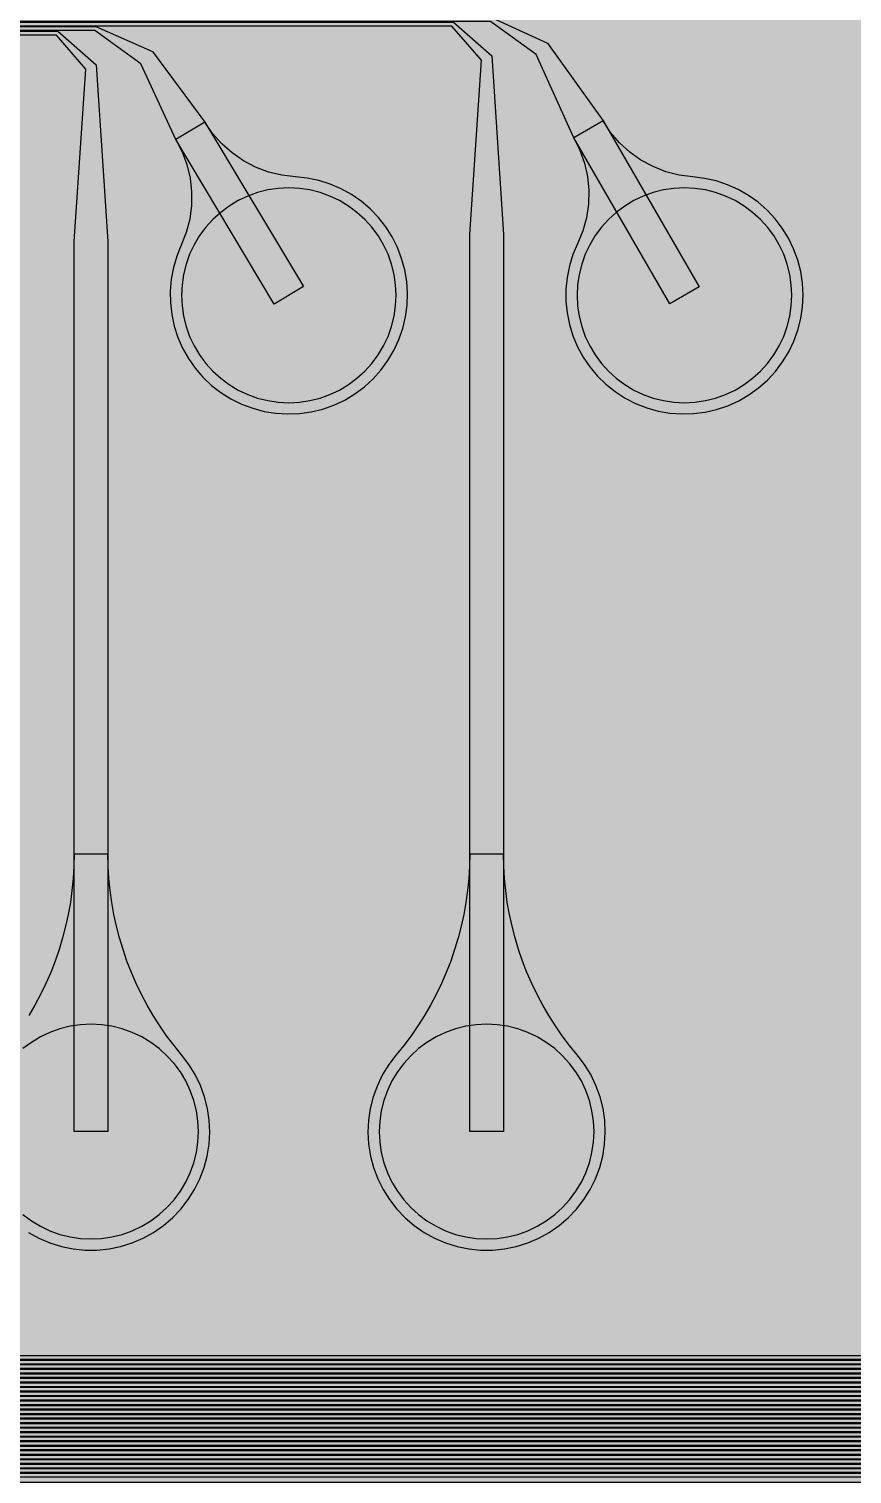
# Model space of a CAD drawing. Header units: metres. Extents: x -7231 to 10969, y -37556 to 1873.
# Drawn here: x -398 to 330, y -36084 to -34805 of the extents above; entities that cross this region are included whole.
import ezdxf

# ---------------------------------------------------------------- set-up
doc = ezdxf.new("R2010")
doc.units = ezdxf.units.M
for name, color, linetype in [('Metal1', 4, 'CONTINUOUS'), ('Metal2', 3, 'CONTINUOUS'), ('Polyimide', 7, 'CONTINUOUS'), ('Polyimide_Negative', 5, 'CONTINUOUS')]:
    doc.layers.add(name, color=color, linetype=linetype)

msp = doc.modelspace()

# ---------------------------------------------------------------- hatches: boundary and pattern name
at = {"layer": 'Polyimide'}
msp.add_hatch(color=7, dxfattribs=at).paths.add_polyline_path([(4065.7, -468), (4066.7, -502), (4068.5, -536), (4071.4, -570), (4075.5, -604), (4081, -638), (4088, -672), (4096.5, -706), (4106.6, -740), (4118.3, -774), (4131.6, -808), (4146.5, -842), (4162.9, -876), (4180.7, -910), (4199.8, -944), (4220.2, -978), (4241.7, -1012), (4264.2, -1046), (4287.5, -1080), (4311.5, -1114), (4336, -1148), (4360.9, -1182), (4385.9, -1216), (4410.9, -1250), (4435.7, -1284), (4460.2, -1318), (4484.2, -1352), (4507.5, -1385.9), (4530, -1419.9), (4551.5, -1453.9), (4571.9, -1487.9), (4591.1, -1521.9), (4608.9, -1555.9), (4625.3, -1589.9), (4640.1, -1623.9), (4653.4, -1657.9), (4665.1, -1691.9), (4675.2, -1725.9), (4683.7, -1759.9), (4690.7, -1793.9), (4696.2, -1827.9), (4700.3, -1861.9), (4703.2, -1895.9), (4705.1, -1929.9), (4706.1, -1963.9), (4706.4, -1997.9), (4706.5, -2031.9), (4706.5, -4793), (4710, -4838.4), (4720.2, -4882.7), (4737.1, -4925), (4760.1, -4964.2), (4788.9, -4999.5), (4822.6, -5030), (4860.5, -5055.1), (4901.8, -5074.2), (4901.8, -5074.2), (4970.7, -5105.2), (5034.7, -5145.3), (5092.8, -5193.5), (5143.8, -5249.2), (5186.9, -5311.2), (5221.2, -5378.4), (5246.2, -5449.7), (5261.4, -5523.7), (5266.5, -5599), (5261.4, -5674.3), (5246.2, -5748.3), (5221.2, -5819.6), (5186.9, -5886.8), (5143.8, -5948.8), (5092.8, -6004.5), (5034.7, -6052.7), (4970.7, -6092.8), (4901.8, -6123.8), (4860.5, -6142.9), (4822.6, -6168), (4788.9, -6198.5), (4760.1, -6233.8), (4737.1, -6273), (4720.2, -6315.3), (4710, -6359.6), (4706.5, -6405), (4706.5, -9221.5), (4710, -9266.9), (4720.2, -9311.2), (4737.1, -9353.5), (4760.1, -9392.7), (4788.9, -9428), (4822.6, -9458.5), (4860.5, -9483.6), (4901.8, -9502.7), (4970.7, -9533.7), (5034.7, -9573.8), (5092.8, -9622), (5143.8, -9677.7), (5186.9, -9739.7), (5221.2, -9806.9), (5246.2, -9878.2), (5261.4, -9952.2), (5266.5, -10027.5), (5261.4, -10102.8), (5246.2, -10176.8), (5221.2, -10248.1), (5186.9, -10315.3), (5143.8, -10377.3), (5092.8, -10433), (5034.7, -10481.2), (4970.7, -10521.3), (4901.8, -10552.3), (4860.5, -10571.4), (4822.6, -10596.5), (4788.9, -10627), (4760.1, -10662.3), (4737.1, -10701.5), (4720.2, -10743.8), (4710, -10788.1), (4706.5, -10833.5), (4706.5, -13650), (4710, -13695.4), (4720.2, -13739.7), (4737.1, -13782), (4760.1, -13821.2), (4788.9, -13856.5), (4822.6, -13887), (4860.5, -13912.1), (4901.8, -13931.2), (4970.7, -13962.2), (5034.7, -14002.2), (5092.8, -14050.5), (5143.8, -14106.2), (5186.9, -14168.2), (5221.2, -14235.4), (5246.2, -14306.7), (5261.4, -14380.7), (5266.5, -14456), (5261.4, -14531.3), (5246.2, -14605.3), (5221.2, -14676.5), (5186.9, -14743.8), (5143.8, -14805.8), (5092.8, -14861.5), (5034.7, -14909.7), (4970.7, -14949.8), (4901.8, -14980.8), (4860.5, -14999.9), (4822.6, -15025), (4788.9, -15055.5), (4760.1, -15090.8), (4737.1, -15130), (4720.2, -15172.3), (4710, -15216.6), (4706.5, -15262), (4706.5, -15456), (4720.9, -15750), (4764.1, -16041.3), (4835.7, -16326.8), (4934.9, -16604), (5060.7, -16870.2), (5212.1, -17122.7), (5387.5, -17359.2), (5585.2, -17577.3), (5803.3, -17775), (6039.8, -17950.4), (6292.3, -18101.8), (6558.4, -18227.6), (6835.6, -18326.8), (7121.2, -18398.3), (7412.4, -18441.5), (7706.5, -18456), (9969, -18456), (10047.4, -18459.8), (10125.1, -18471.4), (10201.2, -18490.4), (10275.2, -18516.9), (10346.1, -18550.5), (10413.5, -18590.8), (10476.5, -18637.6), (10534.7, -18690.3), (10587.4, -18748.5), (10634.2, -18811.5), (10674.5, -18878.9), (10708.1, -18949.8), (10734.6, -19023.8), (10753.6, -19099.9), (10765.2, -19177.6), (10769, -19256), (10769, -20895.8), (10730.2, -20951.4), (10694.6, -21009.1), (10662.2, -21068.6), (10633.2, -21129.9), (10607.6, -21192.7), (10585.5, -21256.7), (10566.9, -21322), (10552, -21388.1), (10540.8, -21455), (10533.4, -21522.3), (10529.6, -21590), (10529.6, -21657.8), (10533.4, -21725.5), (10540.8, -21792.9), (10552, -21859.7), (10566.9, -21925.9), (10585.5, -21991.1), (10607.6, -22055.2), (10633.2, -22117.9), (10662.2, -22179.2), (10694.6, -22238.7), (10730.2, -22296.4), (10769, -22352), (10769, -32454.2), (10728.7, -32510.5), (10691.7, -32568.9), (10658, -32629.3), (10627.8, -32691.6), (10601.2, -32755.4), (10578.2, -32820.7), (10558.9, -32887.1), (10543.4, -32954.5), (10531.8, -33022.7), (10524, -33091.4), (10520.1, -33160.5), (10520.1, -33229.7), (10524, -33298.8), (10531.8, -33367.5), (10543.4, -33435.7), (10558.9, -33503.1), (10578.2, -33569.5), (10601.2, -33634.8), (10627.8, -33698.6), (10658, -33760.8), (10691.7, -33821.3), (10728.7, -33879.7), (10769, -33936), (10769, -36556), (10765.2, -36634.4), (10753.6, -36712.1), (10734.6, -36788.2), (10708.1, -36862.1), (10674.5, -36933.1), (10634.2, -37000.5), (10587.4, -37063.5), (10534.7, -37121.7), (10476.5, -37174.4), (10413.5, -37221.2), (10346.1, -37261.5), (10275.2, -37295.1), (10201.2, -37321.6), (10125.1, -37340.6), (10047.4, -37352.1), (9969, -37356), (-6231, -37356), (-6309.4, -37352.1), (-6387.1, -37340.6), (-6463.2, -37321.6), (-6537.2, -37295.1), (-6608.1, -37261.5), (-6675.5, -37221.2), (-6738.5, -37174.4), (-6796.7, -37121.7), (-6849.4, -37063.5), (-6896.2, -37000.5), (-6936.5, -36933.1), (-6970.1, -36862.1), (-6996.6, -36788.2), (-7015.6, -36712.1), (-7027.2, -36634.4), (-7031, -36556), (-7031, -33936), (-6990.7, -33879.8), (-6953.7, -33821.3), (-6920, -33760.9), (-6889.8, -33698.6), (-6863.2, -33634.8), (-6840.2, -33569.5), (-6820.9, -33503.1), (-6805.4, -33435.7), (-6793.7, -33367.5), (-6785.9, -33298.8), (-6782, -33229.7), (-6782, -33160.5), (-6785.9, -33091.4), (-6793.7, -33022.7), (-6805.4, -32954.5), (-6820.9, -32887.1), (-6840.2, -32820.6), (-6863.2, -32755.4), (-6889.8, -32691.5), (-6920, -32629.3), (-6953.7, -32568.9), (-6990.7, -32510.4), (-7031, -32454.2), (-7031, -22364.8), (-6990.7, -22308.6), (-6953.7, -22250.1), (-6920, -22189.7), (-6889.8, -22127.5), (-6863.2, -22063.6), (-6840.2, -21998.4), (-6820.9, -21931.9), (-6805.4, -21864.5), (-6793.7, -21796.3), (-6785.9, -21727.6), (-6782, -21658.5), (-6782, -21589.3), (-6785.9, -21520.3), (-6793.7, -21451.5), (-6805.4, -21383.3), (-6820.9, -21315.9), (-6840.2, -21249.5), (-6863.2, -21184.2), (-6889.8, -21120.4), (-6920, -21058.1), (-6953.7, -20997.7), (-6990.7, -20939.3), (-7031, -20883), (-7031, -19256), (-7027.2, -19177.6), (-7015.6, -19099.9), (-6996.6, -19023.8), (-6970.1, -18949.8), (-6936.5, -18878.9), (-6896.2, -18811.5), (-6849.4, -18748.5), (-6796.7, -18690.3), (-6738.5, -18637.6), (-6675.5, -18590.8), (-6608.1, -18550.5), (-6537.2, -18516.9), (-6463.2, -18490.4), (-6387.1, -18471.4), (-6309.4, -18459.8), (-6231, -18456), (-3968.5, -18456), (-3674.4, -18441.5), (-3383.2, -18398.3), (-3097.6, -18326.8), (-2820.4, -18227.6), (-2554.3, -18101.8), (-2301.8, -17950.4), (-2065.3, -17775), (-1847.2, -17577.3), (-1649.5, -17359.2), (-1474.1, -17122.7), (-1322.7, -16870.2), (-1196.9, -16604), (-1097.7, -16326.8), (-1026.1, -16041.3), (-982.9, -15750), (-968.5, -15456), (-968.5, -15262), (-972, -15216.6), (-982.2, -15172.3), (-999.1, -15130), (-1022.1, -15090.8), (-1050.9, -15055.5), (-1084.6, -15025), (-1122.5, -14999.9), (-1163.8, -14980.8), (-1232.7, -14949.8), (-1296.7, -14909.7), (-1354.8, -14861.5), (-1405.8, -14805.8), (-1448.9, -14743.8), (-1483.2, -14676.5), (-1508.2, -14605.3), (-1523.4, -14531.3), (-1528.5, -14456), (-1523.4, -14380.7), (-1508.2, -14306.7), (-1483.2, -14235.4), (-1448.9, -14168.2), (-1405.8, -14106.2), (-1354.8, -14050.5), (-1296.7, -14002.2), (-1232.7, -13962.2), (-1163.8, -13931.2), (-1122.5, -13912.1), (-1084.6, -13887), (-1050.9, -13856.5), (-1022.1, -13821.2), (-999.1, -13782), (-982.2, -13739.7), (-972, -13695.4), (-968.5, -13650), (-968.5, -12309.6), (-972, -12264.3), (-982.2, -12219.9), (-999.1, -12177.7), (-1022.1, -12138.5), (-1050.9, -12103.2), (-1084.6, -12072.6), (-1122.5, -12047.5), (-1163.8, -12028.5), (-1232.7, -11997.4), (-1296.7, -11957.4), (-1354.8, -11909.1), (-1405.8, -11853.5), (-1448.9, -11791.5), (-1483.2, -11724.2), (-1508.2, -11653), (-1523.4, -11579), (-1528.5, -11503.7), (-1523.4, -11428.3), (-1508.2, -11354.4), (-1483.2, -11283.1), (-1448.9, -11215.9), (-1405.8, -11153.8), (-1354.8, -11098.2), (-1296.7, -11049.9), (-1232.7, -11009.9), (-1163.8, -10978.8), (-1122.5, -10959.8), (-1084.6, -10934.7), (-1050.9, -10904.1), (-1022.1, -10868.9), (-999.1, -10829.6), (-982.2, -10787.4), (-972, -10743), (-968.5, -10697.7), (-968.5, -9357.3), (-972, -9311.9), (-982.2, -9267.6), (-999.1, -9225.4), (-1022.1, -9186.1), (-1050.9, -9150.8), (-1084.6, -9120.3), (-1122.5, -9095.2), (-1163.8, -9076.2), (-1163.8, -9076.2), (-1232.7, -9045.1), (-1296.7, -9005.1), (-1354.8, -8956.8), (-1405.8, -8901.1), (-1448.9, -8839.1), (-1483.2, -8771.9), (-1508.2, -8700.6), (-1523.4, -8626.7), (-1528.5, -8551.3), (-1523.4, -8476), (-1508.2, -8402), (-1483.2, -8330.8), (-1448.9, -8263.5), (-1405.8, -8201.5), (-1354.8, -8145.9), (-1296.7, -8097.6), (-1232.7, -8057.6), (-1163.8, -8026.5), (-1163.8, -8026.5), (-1122.5, -8007.4), (-1084.6, -7982.4), (-1050.9, -7951.8), (-1022.1, -7916.5), (-999.1, -7877.3), (-982.2, -7835), (-972, -7790.7), (-968.5, -7745.4), (-968.5, -6405), (-972, -6359.6), (-982.2, -6315.3), (-999.1, -6273), (-1022.1, -6233.8), (-1050.9, -6198.5), (-1084.6, -6168), (-1122.5, -6142.9), (-1163.8, -6123.8), (-1163.8, -6123.8), (-1232.7, -6092.8), (-1296.7, -6052.7), (-1354.8, -6004.5), (-1405.8, -5948.8), (-1448.9, -5886.8), (-1483.2, -5819.6), (-1508.2, -5748.3), (-1523.4, -5674.3), (-1528.5, -5599), (-1523.4, -5523.7), (-1508.2, -5449.7), (-1483.2, -5378.4), (-1448.9, -5311.2), (-1405.8, -5249.2), (-1354.8, -5193.5), (-1296.7, -5145.3), (-1232.7, -5105.2), (-1163.8, -5074.2), (-1163.8, -5074.2), (-1122.5, -5055.1), (-1084.6, -5030), (-1050.9, -4999.5), (-1022.1, -4964.2), (-999.1, -4925), (-982.2, -4882.7), (-972, -4838.4), (-968.5, -4793), (-968.5, -2031.9), (-968.4, -1997.9), (-968.1, -1963.9), (-967.1, -1929.9), (-965.2, -1895.9), (-962.2, -1861.9), (-958, -1827.9), (-952.4, -1793.9), (-945.3, -1759.9), (-936.6, -1725.9), (-926.4, -1691.9), (-914.4, -1657.9), (-900.9, -1623.9), (-885.7, -1589.9), (-869.1, -1555.9), (-850.9, -1521.9), (-831.4, -1487.9), (-810.6, -1453.9), (-788.7, -1419.9), (-765.8, -1385.9), (-742.1, -1352), (-717.6, -1318), (-692.7, -1284), (-667.4, -1250), (-641.9, -1216), (-616.4, -1182), (-591.1, -1148), (-566.1, -1114), (-541.7, -1080), (-517.9, -1046), (-495, -1012), (-473.1, -978), (-452.4, -944), (-432.8, -910), (-414.7, -876), (-398, -842), (-382.9, -808), (-369.3, -774), (-357.4, -740), (-347.1, -706), (-338.4, -672), (-331.3, -638), (-325.7, -604), (-321.5, -570), (-318.6, -536), (-316.7, -502), (-315.7, -468), (-315.3, -434), (-315.2, -400), (-315.2, 401), (-315.2, 451), (-315.2, 1644), (-270.2, 1644), (-270, 1637.1), (-269.4, 1630.3), (-268.2, 1623.5), (-266.7, 1616.8), (-264.7, 1610.2), (-262.3, 1603.8), (-259.4, 1597.6), (-256.2, 1591.5), (-252.6, 1585.7), (-248.6, 1580.1), (-244.2, 1574.8), (-239.5, 1569.8), (-234.5, 1565.1), (-229.2, 1560.7), (-223.6, 1556.7), (-217.8, 1553.1), (-211.7, 1549.8), (-205.4, 1547), (-199, 1544.6), (-192.4, 1542.6), (-185.7, 1541), (-179, 1539.9), (-172.1, 1539.2), (-165.2, 1539), (-158.4, 1539.2), (-151.5, 1539.9), (-144.8, 1541), (-138.1, 1542.6), (-131.5, 1544.6), (-125.1, 1547), (-118.8, 1549.8), (-112.8, 1553.1), (-106.9, 1556.7), (-101.3, 1560.7), (-96, 1565.1), (-91, 1569.8), (-86.3, 1574.8), (-81.9, 1580.1), (-77.9, 1585.7), (-74.3, 1591.5), (-71.1, 1597.6), (-68.2, 1603.8), (-65.8, 1610.2), (-63.8, 1616.8), (-62.3, 1623.5), (-61.1, 1630.3), (-60.5, 1637.1), (-60.2, 1644), (1853, 1644), (1853, 1573), (3815.2, 1573), (3815.5, 1579.5), (3816.1, 1586.1), (3817.2, 1592.5), (3818.7, 1598.9), (3820.6, 1605.1), (3822.9, 1611.3), (3825.6, 1617.2), (3828.6, 1623), (3832.1, 1628.6), (3835.9, 1633.9), (3840.1, 1638.9), (3844.5, 1643.7), (3849.3, 1648.2), (3854.4, 1652.3), (3859.7, 1656.1), (3865.2, 1659.6), (3871, 1662.7), (3877, 1665.4), (3883.1, 1667.7), (3889.4, 1669.6), (3895.7, 1671.1), (3902.2, 1672.1), (3908.7, 1672.8), (3915.2, 1673), (3921.8, 1672.8), (3928.3, 1672.1), (3934.8, 1671.1), (3941.1, 1669.6), (3947.4, 1667.7), (3953.5, 1665.4), (3959.5, 1662.7), (3965.2, 1659.6), (3970.8, 1656.1), (3976.1, 1652.3), (3981.2, 1648.2), (3986, 1643.7), (3990.4, 1638.9), (3994.6, 1633.9), (3998.4, 1628.6), (4001.9, 1623), (4004.9, 1617.2), (4007.6, 1611.3), (4009.9, 1605.1), (4011.8, 1598.9), (4013.3, 1592.5), (4014.4, 1586.1), (4015, 1579.5), (4015.2, 1573), (4065.2, 1573), (4065.2, 451), (4065.2, 401), (4065.2, -400), (4065.3, -434), (4065.7, -468)])

# ---------------------------------------------------------------- linework, layer by layer
at = {"layer": 'Metal1'}
for points in [[(1736.7, -19211.9), (1736.7, -36071.7), (1705.7, -36102.7), (-5834.2, -36102.7), (-5865.2, -36071.7), (-5865.2, -34830.3), (-5834.2, -34799.2), (-22.8, -34799.2), (11.1, -34829.1), (21.5, -34987.1), (21.5, -35781), (-8.5, -35781), (-8.5, -34987.1), (1.9, -34832.9), (-24.2, -34802.8), (-5832.8, -34802.8), (-5861.7, -34831.7), (-5861.7, -36070.3), (-5832.8, -36099.2), (1704.3, -36099.2), (1733.2, -36070.3), (1733.2, -19211.9)], [(1728.7, -19211.9), (1728.7, -36063.7), (1697.7, -36094.7), (-5826.2, -36094.7), (-5857.2, -36063.7), (-5857.2, -34838.3), (-5826.2, -34807.2), (-372.8, -34807.2), (-338.9, -34837.1), (-328.5, -34993.5), (-328.5, -35781), (-358.5, -35781), (-358.5, -34993.5), (-348.1, -34840.9), (-374.2, -34810.8), (-5824.8, -34810.8), (-5853.7, -34839.7), (-5853.7, -36062.3), (-5824.8, -36091.2), (1696.3, -36091.2), (1725.2, -36062.3), (1725.2, -19211.9)], [(1720.7, -19211.9), (1720.7, -36055.7), (1689.7, -36086.7), (-5818.2, -36086.7), (-5849.2, -36055.7), (-5849.2, -34846.3), (-5818.2, -34815.2), (-722.8, -34815.2), (-688.9, -34845.1), (-678.5, -34999.9), (-678.5, -35781), (-708.5, -35781), (-708.5, -34999.9), (-698.1, -34848.9), (-724.2, -34818.8), (-5816.8, -34818.8), (-5845.7, -34847.7), (-5845.7, -36054.3), (-5816.8, -36083.2), (1688.3, -36083.2), (1717.2, -36054.3), (1717.2, -19211.9)], [(1712.7, -19211.9), (1712.7, -36047.7), (1681.7, -36078.7), (-5810.2, -36078.7), (-5841.2, -36047.7), (-5841.2, -34854.3), (-5810.2, -34823.2), (-1072.8, -34823.2), (-1038.8, -34853.1), (-1028.5, -35006.3), (-1028.5, -35781), (-1058.5, -35781), (-1058.5, -35006.3), (-1048.2, -34856.9), (-1074.2, -34826.8), (-5808.8, -34826.8), (-5837.7, -34855.7), (-5837.7, -36046.3), (-5808.8, -36075.2), (1680.3, -36075.2), (1709.2, -36046.3), (1709.2, -19211.9)], [(1704.7, -19211.9), (1704.7, -36039.7), (1673.7, -36070.7), (-5802.2, -36070.7), (-5833.2, -36039.7), (-5833.2, -34862.3), (-5802.2, -34831.2), (-1422.8, -34831.2), (-1388.8, -34861.1), (-1378.5, -35012.7), (-1378.5, -35781), (-1408.5, -35781), (-1408.5, -35012.7), (-1398.2, -34864.9), (-1424.2, -34834.8), (-5800.8, -34834.8), (-5829.7, -34863.7), (-5829.7, -36038.3), (-5800.8, -36067.2), (1672.3, -36067.2), (1701.2, -36038.3), (1701.2, -19211.9)], [(1696.7, -19211.9), (1696.7, -36031.7), (1665.7, -36062.7), (-5794.2, -36062.7), (-5825.2, -36031.7), (-5825.2, -34870.3), (-5794.2, -34839.2), (-1772.8, -34839.2), (-1738.8, -34869.1), (-1728.5, -35019.1), (-1728.5, -35781), (-1758.5, -35781), (-1758.5, -35019.1), (-1748.2, -34872.9), (-1774.2, -34842.8), (-5792.8, -34842.8), (-5821.7, -34871.7), (-5821.7, -36030.3), (-5792.8, -36059.2), (1664.3, -36059.2), (1693.2, -36030.3), (1693.2, -19211.9)], [(1688.7, -19211.9), (1688.7, -36023.7), (1657.7, -36054.7), (-5786.2, -36054.7), (-5817.2, -36023.7), (-5817.2, -34878.3), (-5786.2, -34847.2), (-2122.8, -34847.2), (-2088.8, -34877), (-2078.5, -35025.5), (-2078.5, -35781), (-2108.5, -35781), (-2108.5, -35025.5), (-2098.2, -34881), (-2124.2, -34850.8), (-5784.8, -34850.8), (-5813.7, -34879.7), (-5813.7, -36022.3), (-5784.8, -36051.2), (1656.3, -36051.2), (1685.2, -36022.3), (1685.2, -19211.9)], [(1680.7, -19211.9), (1680.7, -36015.7), (1649.7, -36046.7), (-5778.2, -36046.7), (-5809.2, -36015.7), (-5809.2, -34886.3), (-5778.2, -34855.2), (-2472.8, -34855.2), (-2438.7, -34885), (-2428.5, -35031.9), (-2428.5, -35781), (-2458.5, -35781), (-2458.5, -35031.9), (-2448.3, -34889), (-2474.2, -34858.8), (-5776.8, -34858.8), (-5805.7, -34887.7), (-5805.7, -36014.3), (-5776.8, -36043.2), (1648.3, -36043.2), (1677.2, -36014.3), (1677.2, -19211.9)], [(1672.7, -19211.9), (1672.7, -36007.7), (1641.7, -36038.7), (-5770.2, -36038.7), (-5801.2, -36007.7), (-5801.2, -34894.3), (-5770.2, -34863.2), (-2822.8, -34863.2), (-2788.7, -34893), (-2778.5, -35038.3), (-2778.5, -35781), (-2808.5, -35781), (-2808.5, -35038.3), (-2798.3, -34897), (-2824.2, -34866.8), (-5768.8, -34866.8), (-5797.7, -34895.7), (-5797.7, -36006.3), (-5768.8, -36035.2), (1640.3, -36035.2), (1669.2, -36006.3), (1669.2, -19211.9)], [(1664.7, -19211.9), (1664.7, -35999.7), (1633.7, -36030.7), (-5762.2, -36030.7), (-5793.2, -35999.7), (-5793.2, -34902.3), (-5762.2, -34871.2), (-3172.8, -34871.2), (-3138.7, -34901), (-3128.5, -35044.7), (-3128.5, -35781), (-3158.5, -35781), (-3158.5, -35044.7), (-3148.3, -34905), (-3174.2, -34874.8), (-5760.8, -34874.8), (-5789.7, -34903.7), (-5789.7, -35998.3), (-5760.8, -36027.2), (1632.3, -36027.2), (1661.2, -35998.3), (1661.2, -19211.9)], [(1656.7, -19211.9), (1656.7, -35991.7), (1625.7, -36022.7), (-5754.2, -36022.7), (-5785.2, -35991.7), (-5785.2, -34910.3), (-5754.2, -34879.2), (-3522.8, -34879.2), (-3488.7, -34909), (-3478.5, -35051.1), (-3478.5, -35781), (-3508.5, -35781), (-3508.5, -35051.1), (-3498.3, -34913), (-3524.2, -34882.8), (-5752.8, -34882.8), (-5781.7, -34911.7), (-5781.7, -35990.3), (-5752.8, -36019.2), (1624.3, -36019.2), (1653.2, -35990.3), (1653.2, -19211.9)], [(1648.7, -19211.9), (1648.7, -35983.7), (1617.7, -36014.7), (-5746.2, -36014.7), (-5777.2, -35983.7), (-5777.2, -34918.3), (-5746.2, -34887.2), (-3872.8, -34887.2), (-3838.6, -34917), (-3828.5, -35057.5), (-3828.5, -35781), (-3858.5, -35781), (-3858.5, -35057.5), (-3848.4, -34921), (-3874.2, -34890.8), (-5744.8, -34890.8), (-5773.7, -34919.7), (-5773.7, -35982.3), (-5744.8, -36011.2), (1616.3, -36011.2), (1645.2, -35982.3), (1645.2, -19211.9)], [(1640.7, -19211.9), (1640.7, -35975.7), (1609.7, -36006.7), (-5738.2, -36006.7), (-5769.2, -35975.7), (-5769.2, -34926.3), (-5738.2, -34895.2), (-4222.8, -34895.2), (-4188.6, -34925), (-4178.5, -35063.9), (-4178.5, -35781), (-4208.5, -35781), (-4208.5, -35063.9), (-4198.4, -34929), (-4224.2, -34898.8), (-5736.8, -34898.8), (-5765.7, -34927.7), (-5765.7, -35974.3), (-5736.8, -36003.2), (1608.3, -36003.2), (1637.2, -35974.3), (1637.2, -19211.9)], [(1632.7, -19211.9), (1632.7, -35967.7), (1601.7, -35998.7), (-5730.2, -35998.7), (-5761.2, -35967.7), (-5761.2, -34934.3), (-5730.2, -34903.2), (-4572.8, -34903.2), (-4538.6, -34933), (-4528.5, -35070.3), (-4528.5, -35781), (-4558.5, -35781), (-4558.5, -35070.3), (-4548.4, -34937), (-4574.2, -34906.8), (-5728.8, -34906.8), (-5757.7, -34935.7), (-5757.7, -35966.3), (-5728.8, -35995.2), (1600.3, -35995.2), (1629.2, -35966.3), (1629.2, -19211.9)], [(1624.7, -19211.9), (1624.7, -35959.7), (1593.7, -35990.7), (-5722.2, -35990.7), (-5753.2, -35959.7), (-5753.2, -34942.3), (-5722.2, -34911.2), (-4922.8, -34911.2), (-4888.6, -34941), (-4878.5, -35076.7), (-4878.5, -35781), (-4908.5, -35781), (-4908.5, -35076.7), (-4898.4, -34945), (-4924.2, -34914.8), (-5720.8, -34914.8), (-5749.7, -34943.7), (-5749.7, -35958.3), (-5720.8, -35987.2), (1592.3, -35987.2), (1621.2, -35958.3), (1621.2, -19211.9)], [(1616.7, -19211.9), (1616.7, -35951.7), (1585.7, -35982.7), (-5714.2, -35982.7), (-5745.2, -35951.7), (-5745.2, -34950.3), (-5714.2, -34919.2), (-5272.8, -34919.2), (-5238.5, -34948.9), (-5228.5, -35083.1), (-5228.5, -35781), (-5258.5, -35781), (-5258.5, -35083.1), (-5248.5, -34953.1), (-5274.2, -34922.8), (-5712.8, -34922.8), (-5741.7, -34951.7), (-5741.7, -35950.3), (-5712.8, -35979.2), (1584.3, -35979.2), (1613.2, -35950.3), (1613.2, -19211.9)], [(-398.9, -35870.2), (-389.6, -35875.3), (-379.9, -35879.5), (-369.7, -35882.7), (-359.4, -35884.8), (-348.8, -35885.9), (-338.2, -35885.9), (-327.6, -35884.8), (-317.3, -35882.7), (-307.1, -35879.5), (-297.4, -35875.3), (-288.1, -35870.2), (-279.4, -35864.2), (-271.3, -35857.3), (-264, -35849.6), (-257.5, -35841.2), (-251.9, -35832.2), (-247.2, -35822.7), (-243.4, -35812.8), (-240.7, -35802.6), (-239.1, -35792.1), (-238.5, -35781.5), (-239, -35770.9), (-240.5, -35760.4), (-243.1, -35750.1), (-246.8, -35740.2), (-251.4, -35730.6), (-256.9, -35721.6), (-263.4, -35713.1), (-270.1, -35704.8), (-276.6, -35696.2), (-282.7, -35687.4), (-288.4, -35678.4), (-293.8, -35669.1), (-298.9, -35659.6), (-303.5, -35649.9), (-307.8, -35640.1), (-311.7, -35630.1), (-315.2, -35619.9), (-318.3, -35609.6), (-321, -35599.3), (-323.3, -35588.8), (-325.2, -35578.2), (-326.6, -35567.6), (-327.7, -35556.9), (-328.3, -35546.2), (-328.5, -35535.4), (-358.5, -35535.4), (-358.5, -35535.4), (-358.7, -35546.2), (-359.3, -35556.9), (-360.4, -35567.6), (-361.8, -35578.2), (-363.7, -35588.8), (-366, -35599.3), (-368.7, -35609.6), (-371.8, -35619.9), (-375.3, -35630.1), (-379.2, -35640.1), (-383.5, -35649.9), (-388.1, -35659.6), (-393.2, -35669.1), (-398.6, -35678.4)]]:
    msp.add_lwpolyline(points, dxfattribs=at)
msp.add_lwpolyline([(-8.5, -35535.4), (-8.7, -35546.2), (-9.3, -35556.9), (-10.4, -35567.6), (-11.8, -35578.2), (-13.7, -35588.8), (-16, -35599.3), (-18.7, -35609.6), (-21.8, -35619.9), (-25.3, -35630.1), (-29.2, -35640.1), (-33.5, -35649.9), (-38.1, -35659.6), (-43.2, -35669.1), (-48.6, -35678.4), (-54.3, -35687.4), (-60.4, -35696.2), (-66.9, -35704.8), (-73.6, -35713.1), (-80.1, -35721.6), (-85.6, -35730.6), (-90.2, -35740.2), (-93.9, -35750.1), (-96.5, -35760.4), (-98, -35770.9), (-98.5, -35781.5), (-97.9, -35792.1), (-96.3, -35802.6), (-93.6, -35812.8), (-89.8, -35822.7), (-85.1, -35832.2), (-79.5, -35841.2), (-73, -35849.6), (-65.7, -35857.3), (-57.6, -35864.2), (-48.9, -35870.2), (-39.6, -35875.3), (-29.9, -35879.5), (-19.7, -35882.7), (-9.4, -35884.8), (1.2, -35885.9), (11.8, -35885.9), (22.4, -35884.8), (32.7, -35882.7), (42.9, -35879.5), (52.6, -35875.3), (61.9, -35870.2), (70.6, -35864.2), (78.7, -35857.3), (86, -35849.6), (92.5, -35841.2), (98.1, -35832.2), (102.8, -35822.7), (106.6, -35812.8), (109.3, -35802.6), (110.9, -35792.1), (111.5, -35781.5), (111, -35770.9), (109.5, -35760.4), (106.9, -35750.1), (103.2, -35740.2), (98.6, -35730.6), (93.1, -35721.6), (86.6, -35713.1), (79.9, -35704.8), (73.4, -35696.2), (67.3, -35687.4), (61.6, -35678.4), (56.2, -35669.1), (51.1, -35659.6), (46.5, -35649.9), (42.2, -35640.1), (38.3, -35630.1), (34.8, -35619.9), (31.7, -35609.6), (29, -35599.3), (26.7, -35588.8), (24.8, -35578.2), (23.4, -35567.6), (22.3, -35556.9), (21.7, -35546.2), (21.5, -35535.4), (-8.5, -35535.4)], close=True, dxfattribs=at)
at = {"layer": 'Metal2'}
for points in [[(1740.7, -19211.9), (1740.7, -36075.7), (1709.7, -36106.7), (-5838.2, -36106.7), (-5869.2, -36075.7), (-5869.2, -34826.3), (-5838.2, -34795.2), (10.8, -34795.2), (60.3, -34817.9), (109.5, -34886.6), (194.5, -35033.5), (168.5, -35048.5), (83.5, -34901.6), (50.3, -34828), (9.8, -34798.8), (-5836.8, -34798.8), (-5865.7, -34827.7), (-5865.7, -36074.3), (-5836.8, -36103.2), (1708.3, -36103.2), (1737.2, -36074.3), (1737.2, -19211.9)], [(1732.7, -19211.9), (1732.7, -36067.7), (1701.7, -36098.7), (-5830.2, -36098.7), (-5861.2, -36067.7), (-5861.2, -34834.3), (-5830.2, -34803.2), (-339.3, -34803.2), (-289.1, -34825.4), (-242.8, -34887.7), (-155.6, -35033.3), (-181.4, -35048.7), (-268.5, -34903.1), (-299.5, -34836.1), (-340.2, -34806.8), (-5828.8, -34806.8), (-5857.7, -34835.7), (-5857.7, -36066.3), (-5828.8, -36095.2), (1700.3, -36095.2), (1729.2, -36066.3), (1729.2, -19211.9)], [(1716.7, -19211.9), (1716.7, -36051.7), (1685.7, -36082.7), (-5814.2, -36082.7), (-5845.2, -36051.7), (-5845.2, -34850.3), (-5814.2, -34819.2), (-1039.3, -34819.2), (-988, -34840.3), (-947.5, -34890.1), (-855.9, -35032.9), (-881.1, -35049.1), (-972.8, -34906.3), (-999, -34852.2), (-1040.2, -34822.8), (-5812.8, -34822.8), (-5841.7, -34851.7), (-5841.7, -36050.3), (-5812.8, -36079.2), (1684.3, -36079.2), (1713.2, -36050.3), (1713.2, -19211.9)], [(1708.7, -19211.9), (1708.7, -36043.7), (1677.7, -36074.7), (-5806.2, -36074.7), (-5837.2, -36043.7), (-5837.2, -34858.3), (-5806.2, -34827.2), (-1389.3, -34827.2), (-1337.4, -34847.7), (-1300.1, -34891.4), (-1206, -35032.7), (-1231, -35049.3), (-1325.1, -34908.1), (-1348.8, -34860.3), (-1390.2, -34830.8), (-5804.8, -34830.8), (-5833.7, -34859.7), (-5833.7, -36042.3), (-5804.8, -36071.2), (1676.3, -36071.2), (1705.2, -36042.3), (1705.2, -19211.9)], [(1700.7, -19211.9), (1700.7, -36035.7), (1669.7, -36066.7), (-5798.2, -36066.7), (-5829.2, -36035.7), (-5829.2, -34866.3), (-5798.2, -34835.2), (-1739.3, -34835.2), (-1686.7, -34855), (-1652.8, -34892.9), (-1556.2, -35032.5), (-1580.8, -35049.5), (-1677.4, -34910), (-1698.6, -34868.4), (-1740.1, -34838.7), (-5796.8, -34838.7), (-5825.7, -34867.7), (-5825.7, -36034.3), (-5796.8, -36063.2), (1668.3, -36063.2), (1697.2, -36034.3), (1697.2, -19211.9)], [(1692.7, -19211.9), (1692.7, -36027.7), (1661.7, -36058.7), (-5790.2, -36058.7), (-5821.2, -36027.7), (-5821.2, -34874.3), (-5790.2, -34843.2), (-2089.3, -34843.2), (-2036, -34862.2), (-2005.5, -34894.5), (-1906.3, -35032.2), (-1930.7, -35049.8), (-2029.9, -34912.1), (-2048.3, -34876.5), (-2090.1, -34846.8), (-5788.8, -34846.8), (-5817.7, -34875.7), (-5817.7, -36026.3), (-5788.8, -36055.2), (1660.3, -36055.2), (1689.2, -36026.3), (1689.2, -19211.9)], [(1684.7, -19211.9), (1684.7, -36019.7), (1653.7, -36050.7), (-5782.2, -36050.7), (-5813.2, -36019.7), (-5813.2, -34882.3), (-5782.2, -34851.2), (-2439.3, -34851.2), (-2385.3, -34869.3), (-2358.4, -34896.3), (-2256.5, -35032), (-2280.5, -35050), (-2382.4, -34914.3), (-2398.1, -34884.7), (-2440.1, -34854.8), (-5780.8, -34854.8), (-5809.7, -34883.7), (-5809.7, -36018.3), (-5780.8, -36047.2), (1652.3, -36047.2), (1681.2, -36018.3), (1681.2, -19211.9)], [(1676.7, -19211.9), (1676.7, -36011.7), (1645.7, -36042.7), (-5774.2, -36042.7), (-5805.2, -36011.7), (-5805.2, -34890.3), (-5774.2, -34859.2), (-2789.3, -34859.2), (-2734.5, -34876.3), (-2711.4, -34898.2), (-2606.7, -35031.7), (-2630.3, -35050.3), (-2735.1, -34916.7), (-2747.9, -34892.9), (-2790.1, -34862.8), (-5772.8, -34862.8), (-5801.7, -34891.7), (-5801.7, -36010.3), (-5772.8, -36039.2), (1644.3, -36039.2), (1673.2, -36010.3), (1673.2, -19211.9)], [(1668.7, -19211.9), (1668.7, -36003.7), (1637.7, -36034.7), (-5766.2, -36034.7), (-5797.2, -36003.7), (-5797.2, -34898.3), (-5766.2, -34867.2), (-3170.2, -34867.2), (-3114.1, -34882.4), (-3077.9, -34910.4), (-2957.9, -35030.4), (-2979.1, -35051.6), (-3099.1, -34931.6), (-3124.5, -34898), (-3170.8, -34870.8), (-5764.8, -34870.8), (-5793.7, -34899.7), (-5793.7, -36002.3), (-5764.8, -36031.2), (1636.3, -36031.2), (1665.2, -36002.3), (1665.2, -19211.9)], [(1660.7, -19211.9), (1660.7, -35995.7), (1629.7, -36026.7), (-5758.2, -36026.7), (-5789.2, -35995.7), (-5789.2, -34906.3), (-5758.2, -34875.2), (-3512.2, -34875.2), (-3455.5, -34889.6), (-3427.9, -34910.4), (-3307.9, -35030.4), (-3329.1, -35051.6), (-3449.1, -34931.6), (-3467, -34906.8), (-3512.8, -34878.8), (-5756.8, -34878.8), (-5785.7, -34907.7), (-5785.7, -35994.3), (-5756.8, -36023.2), (1628.3, -36023.2), (1657.2, -35994.3), (1657.2, -19211.9)], [(1652.7, -19211.9), (1652.7, -35987.7), (1621.7, -36018.7), (-5750.2, -36018.7), (-5781.2, -35987.7), (-5781.2, -34914.3), (-5750.2, -34883.2), (-3854.2, -34883.2), (-3796.8, -34896.6), (-3777.9, -34910.4), (-3657.9, -35030.4), (-3679.1, -35051.6), (-3799.1, -34931.6), (-3809.7, -34915.9), (-3854.8, -34886.8), (-5748.8, -34886.8), (-5777.7, -34915.7), (-5777.7, -35986.3), (-5748.8, -36015.2), (1620.3, -36015.2), (1649.2, -35986.3), (1649.2, -19211.9)], [(1644.7, -19211.9), (1644.7, -35979.7), (1613.7, -36010.7), (-5742.2, -36010.7), (-5773.2, -35979.7), (-5773.2, -34922.3), (-5742.2, -34891.2), (-4196.2, -34891.2), (-4137.9, -34903.2), (-4127.9, -34910.4), (-4007.9, -35030.4), (-4029.1, -35051.6), (-4149.1, -34931.6), (-4152.7, -34925.3), (-4196.8, -34894.8), (-5740.8, -34894.8), (-5769.7, -34923.7), (-5769.7, -35978.3), (-5740.8, -36007.2), (1612.3, -36007.2), (1641.2, -35978.3), (1641.2, -19211.9)], [(1636.7, -19211.9), (1636.7, -35971.7), (1605.7, -36002.7), (-5734.2, -36002.7), (-5765.2, -35971.7), (-5765.2, -34930.3), (-5734.2, -34899.2), (-4538.2, -34899.2), (-4478.8, -34909.5), (-4357.9, -35030.4), (-4379.1, -35051.6), (-4495.8, -34934.9), (-4538.8, -34902.7), (-5732.8, -34902.7), (-5761.7, -34931.7), (-5761.7, -35970.3), (-5732.8, -35999.2), (1604.3, -35999.2), (1633.2, -35970.3), (1633.2, -19211.9)], [(1628.7, -19211.9), (1628.7, -35963.7), (1597.7, -35994.7), (-5726.2, -35994.7), (-5757.2, -35963.7), (-5757.2, -34938.3), (-5726.2, -34907.2), (-4880.2, -34907.2), (-4820.8, -34917.5), (-4707.9, -35030.4), (-4729.1, -35051.6), (-4837.8, -34942.9), (-4880.8, -34910.8), (-5724.8, -34910.8), (-5753.7, -34939.7), (-5753.7, -35962.3), (-5724.8, -35991.2), (1596.3, -35991.2), (1625.2, -35962.3), (1625.2, -19211.9)], [(1620.7, -19211.9), (1620.7, -35955.7), (1589.7, -35986.7), (-5718.2, -35986.7), (-5749.2, -35955.7), (-5749.2, -34946.3), (-5718.2, -34915.2), (-5222.2, -34915.2), (-5162.8, -34925.5), (-5057.9, -35030.4), (-5079.1, -35051.6), (-5179.8, -34950.9), (-5222.8, -34918.8), (-5716.8, -34918.8), (-5745.7, -34947.7), (-5745.7, -35954.3), (-5716.8, -35983.2), (1588.3, -35983.2), (1617.2, -35954.3), (1617.2, -19211.9)]]:
    msp.add_lwpolyline(points, dxfattribs=at)
for points in [[(-268.5, -34903.1), (-262.9, -34913.9), (-258.7, -34925.3), (-255.8, -34937.2), (-254.5, -34949.3), (-254.6, -34961.4), (-256.2, -34973.5), (-259.2, -34985.3), (-263.7, -34996.7), (-267.6, -35006.4), (-270.6, -35016.4), (-272.5, -35026.7), (-273.4, -35037.2), (-273.3, -35047.6), (-272.1, -35058), (-269.9, -35068.3), (-266.7, -35078.3), (-262.5, -35087.9), (-257.3, -35097), (-251.3, -35105.6), (-244.5, -35113.5), (-236.9, -35120.7), (-228.6, -35127.1), (-219.7, -35132.7), (-210.3, -35137.3), (-200.5, -35141), (-190.3, -35143.7), (-180, -35145.4), (-169.5, -35146), (-159.1, -35145.6), (-148.7, -35144.1), (-138.5, -35141.6), (-128.6, -35138.1), (-119.1, -35133.7), (-110.2, -35128.3), (-101.7, -35122), (-94, -35115), (-87, -35107.2), (-80.8, -35098.7), (-75.5, -35089.7), (-71.1, -35080.2), (-67.7, -35070.3), (-65.3, -35060.1), (-63.9, -35049.7), (-63.5, -35039.2), (-64.2, -35028.8), (-66, -35018.4), (-68.7, -35008.3), (-72.5, -34998.6), (-77.2, -34989.2), (-82.8, -34980.3), (-89.3, -34972.1), (-96.5, -34964.5), (-104.5, -34957.8), (-113.1, -34951.8), (-122.3, -34946.7), (-131.9, -34942.6), (-141.9, -34939.4), (-152.2, -34937.3), (-162.6, -34936.2), (-174.7, -34934.7), (-186.5, -34931.9), (-197.9, -34927.5), (-208.7, -34921.9), (-218.7, -34915), (-227.8, -34906.9), (-235.9, -34897.7), (-242.8, -34887.7), (-268.5, -34903.1)], [(83.5, -34901.6), (89, -34912.5), (93, -34924), (95.7, -34935.9), (96.9, -34948), (96.6, -34960.2), (94.8, -34972.3), (91.6, -34984), (87, -34995.3), (82.9, -35004.9), (79.8, -35014.9), (77.7, -35025.2), (76.6, -35035.6), (76.6, -35046.1), (77.7, -35056.5), (79.7, -35066.8), (82.8, -35076.8), (86.9, -35086.5), (91.9, -35095.7), (97.8, -35104.4), (104.5, -35112.4), (112, -35119.7), (120.2, -35126.2), (129, -35131.9), (138.3, -35136.7), (148.1, -35140.5), (158.2, -35143.4), (168.5, -35145.2), (178.9, -35146), (189.4, -35145.7), (199.8, -35144.4), (210, -35142.1), (219.9, -35138.7), (229.5, -35134.4), (238.6, -35129.1), (247.1, -35123), (254.9, -35116.1), (262, -35108.4), (268.3, -35100), (273.8, -35091.1), (278.3, -35081.6), (281.9, -35071.8), (284.5, -35061.6), (286, -35051.2), (286.5, -35040.8), (286, -35030.3), (284.4, -35019.9), (281.8, -35009.8), (278.1, -35000), (273.6, -34990.5), (268.1, -34981.6), (261.7, -34973.3), (254.6, -34965.6), (246.7, -34958.7), (238.2, -34952.6), (229.1, -34947.4), (219.5, -34943.1), (209.6, -34939.8), (199.3, -34937.5), (188.9, -34936.3), (176.9, -34934.7), (165.1, -34931.6), (153.7, -34927.1), (143, -34921.3), (133.1, -34914.2), (124.1, -34906), (116.2, -34896.8), (109.5, -34886.6), (83.5, -34901.6)]]:
    msp.add_lwpolyline(points, close=True, dxfattribs=at)
at = {"layer": 'Polyimide_Negative'}
for points in [[(-73.5, -35041), (-74, -35031.7), (-75.3, -35022.5), (-77.6, -35013.4), (-80.7, -35004.6), (-84.7, -34996.2), (-89.5, -34988.2), (-95.1, -34980.7), (-101.3, -34973.8), (-108.2, -34967.6), (-115.7, -34962), (-123.7, -34957.2), (-132.1, -34953.2), (-140.9, -34950.1), (-150, -34947.8), (-159.2, -34946.5), (-168.5, -34946), (-177.8, -34946.5), (-187, -34947.8), (-196.1, -34950.1), (-204.9, -34953.2), (-213.3, -34957.2), (-221.3, -34962), (-228.8, -34967.6), (-235.7, -34973.8), (-241.9, -34980.7), (-247.5, -34988.2), (-252.3, -34996.2), (-256.3, -35004.6), (-259.4, -35013.4), (-261.7, -35022.5), (-263, -35031.7), (-263.5, -35041), (-263, -35050.3), (-261.7, -35059.5), (-259.4, -35068.6), (-256.3, -35077.4), (-252.3, -35085.8), (-247.5, -35093.8), (-241.9, -35101.3), (-235.7, -35108.2), (-228.8, -35114.4), (-221.3, -35120), (-213.3, -35124.8), (-204.9, -35128.8), (-196.1, -35131.9), (-187, -35134.2), (-177.8, -35135.5), (-168.5, -35136), (-159.2, -35135.5), (-150, -35134.2), (-140.9, -35131.9), (-132.1, -35128.8), (-123.7, -35124.8), (-115.7, -35120), (-108.2, -35114.4), (-101.3, -35108.2), (-95.1, -35101.3), (-89.5, -35093.8), (-84.7, -35085.8), (-80.7, -35077.4), (-77.6, -35068.6), (-75.3, -35059.5), (-74, -35050.3), (-73.5, -35041)], [(276.5, -35041), (276, -35031.7), (274.7, -35022.5), (272.4, -35013.4), (269.3, -35004.6), (265.3, -34996.2), (260.5, -34988.2), (254.9, -34980.7), (248.7, -34973.8), (241.8, -34967.6), (234.3, -34962), (226.3, -34957.2), (217.9, -34953.2), (209.1, -34950.1), (200, -34947.8), (190.8, -34946.5), (181.5, -34946), (172.2, -34946.5), (163, -34947.8), (153.9, -34950.1), (145.1, -34953.2), (136.7, -34957.2), (128.7, -34962), (121.2, -34967.6), (114.3, -34973.8), (108.1, -34980.7), (102.5, -34988.2), (97.7, -34996.2), (93.7, -35004.6), (90.6, -35013.4), (88.3, -35022.5), (87, -35031.7), (86.5, -35041), (87, -35050.3), (88.3, -35059.5), (90.6, -35068.6), (93.7, -35077.4), (97.7, -35085.8), (102.5, -35093.8), (108.1, -35101.3), (114.3, -35108.2), (121.2, -35114.4), (128.7, -35120), (136.7, -35124.8), (145.1, -35128.8), (153.9, -35131.9), (163, -35134.2), (172.2, -35135.5), (181.5, -35136), (190.8, -35135.5), (200, -35134.2), (209.1, -35131.9), (217.9, -35128.8), (226.3, -35124.8), (234.3, -35120), (241.8, -35114.4), (248.7, -35108.2), (254.9, -35101.3), (260.5, -35093.8), (265.3, -35085.8), (269.3, -35077.4), (272.4, -35068.6), (274.7, -35059.5), (276, -35050.3), (276.5, -35041)], [(101.5, -35781), (101, -35771.7), (99.7, -35762.5), (97.4, -35753.4), (94.3, -35744.6), (90.3, -35736.2), (85.5, -35728.2), (79.9, -35720.7), (73.7, -35713.8), (66.8, -35707.6), (59.3, -35702), (51.3, -35697.2), (42.9, -35693.2), (34.1, -35690.1), (25, -35687.8), (15.8, -35686.5), (6.5, -35686), (-2.8, -35686.5), (-12, -35687.8), (-21.1, -35690.1), (-29.9, -35693.2), (-38.3, -35697.2), (-46.3, -35702), (-53.8, -35707.6), (-60.7, -35713.8), (-66.9, -35720.7), (-72.5, -35728.2), (-77.3, -35736.2), (-81.3, -35744.6), (-84.4, -35753.4), (-86.7, -35762.5), (-88, -35771.7), (-88.5, -35781), (-88, -35790.3), (-86.7, -35799.5), (-84.4, -35808.6), (-81.3, -35817.4), (-77.3, -35825.8), (-72.5, -35833.8), (-66.9, -35841.3), (-60.7, -35848.2), (-53.8, -35854.4), (-46.3, -35860), (-38.3, -35864.8), (-29.9, -35868.8), (-21.1, -35871.9), (-12, -35874.2), (-2.8, -35875.5), (6.5, -35876), (15.8, -35875.5), (25, -35874.2), (34.1, -35871.9), (42.9, -35868.8), (51.3, -35864.8), (59.3, -35860), (66.8, -35854.4), (73.7, -35848.2), (79.9, -35841.3), (85.5, -35833.8), (90.3, -35825.8), (94.3, -35817.4), (97.4, -35808.6), (99.7, -35799.5), (101, -35790.3), (101.5, -35781)]]:
    msp.add_lwpolyline(points, close=True, dxfattribs=at)
msp.add_lwpolyline([(-403.8, -35854.4), (-396.3, -35860), (-388.3, -35864.8), (-379.9, -35868.8), (-371.1, -35871.9), (-362, -35874.2), (-352.8, -35875.5), (-343.5, -35876), (-334.2, -35875.5), (-325, -35874.2), (-315.9, -35871.9), (-307.1, -35868.8), (-298.7, -35864.8), (-290.7, -35860), (-283.2, -35854.4), (-276.3, -35848.2), (-270.1, -35841.3), (-264.5, -35833.8), (-259.7, -35825.8), (-255.7, -35817.4), (-252.6, -35808.6), (-250.3, -35799.5), (-249, -35790.3), (-248.5, -35781), (-248.5, -35781), (-249, -35771.7), (-250.3, -35762.5), (-252.6, -35753.4), (-255.7, -35744.6), (-259.7, -35736.2), (-264.5, -35728.2), (-270.1, -35720.7), (-276.3, -35713.8), (-283.2, -35707.6), (-290.7, -35702), (-298.7, -35697.2), (-307.1, -35693.2), (-315.9, -35690.1), (-325, -35687.8), (-334.2, -35686.5), (-343.5, -35686), (-352.8, -35686.5), (-362, -35687.8), (-371.1, -35690.1), (-379.9, -35693.2), (-388.3, -35697.2), (-396.3, -35702), (-403.8, -35707.6)], dxfattribs=at)

doc.saveas('drawing.dxf')
